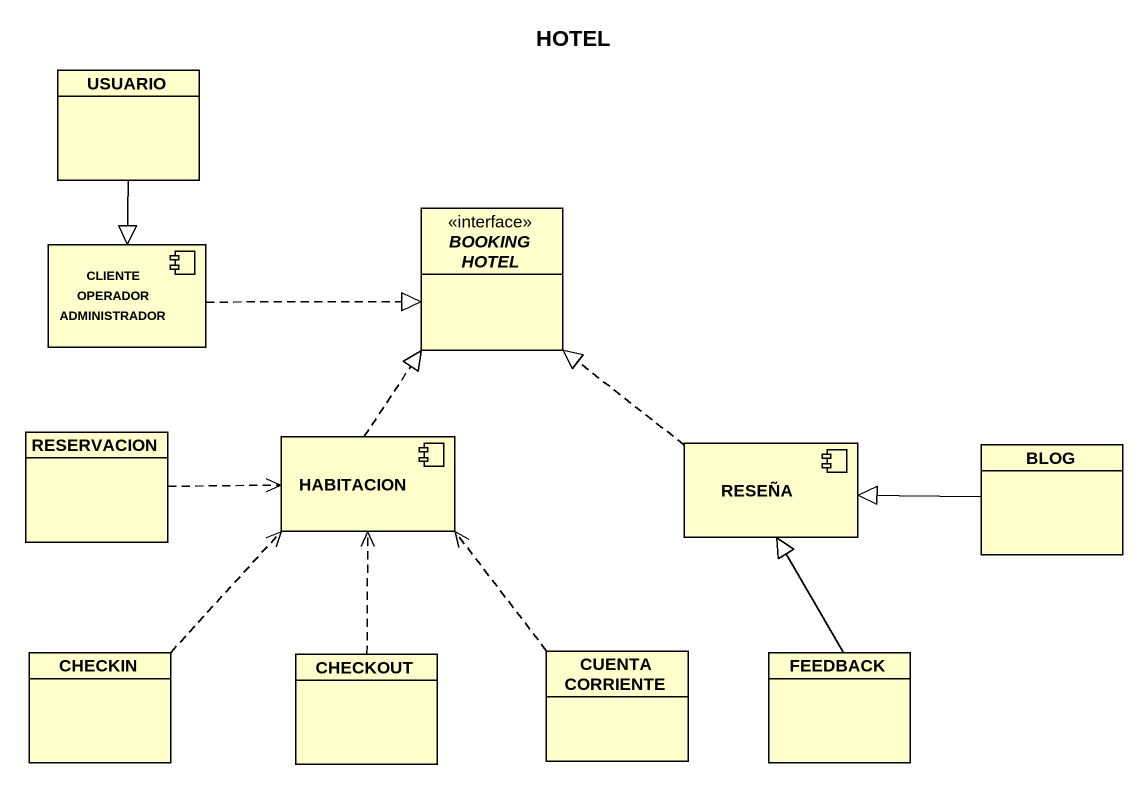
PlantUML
@startuml
title HOTEL
allowmixing
hide circle
hide empty members
class USUARIO
interface "BOOKING HOTEL" as BOOKING_HOTEL <<interface>>
component "CLIENTE OPERADOR ADMINISTRADOR" as CLIENTE_OPERADOR
class RESERVACION
component HABITACION
component RESEÑA
class BLOG
class CHECKIN
class CHECKOUT
class "CUENTA CORRIENTE" as CUENTA_CORRIENTE
class FEEDBACK
USUARIO --|> CLIENTE_OPERADOR
CLIENTE_OPERADOR .right.|> BOOKING_HOTEL
RESERVACION .right.> HABITACION
HABITACION .up.|> BOOKING_HOTEL
RESEÑA .up.|> BOOKING_HOTEL
BLOG -left-|> RESEÑA
CHECKIN .up.> HABITACION
CHECKOUT .up.> HABITACION
CUENTA_CORRIENTE .up.> HABITACION
FEEDBACK -up-|> RESEÑA
@enduml
